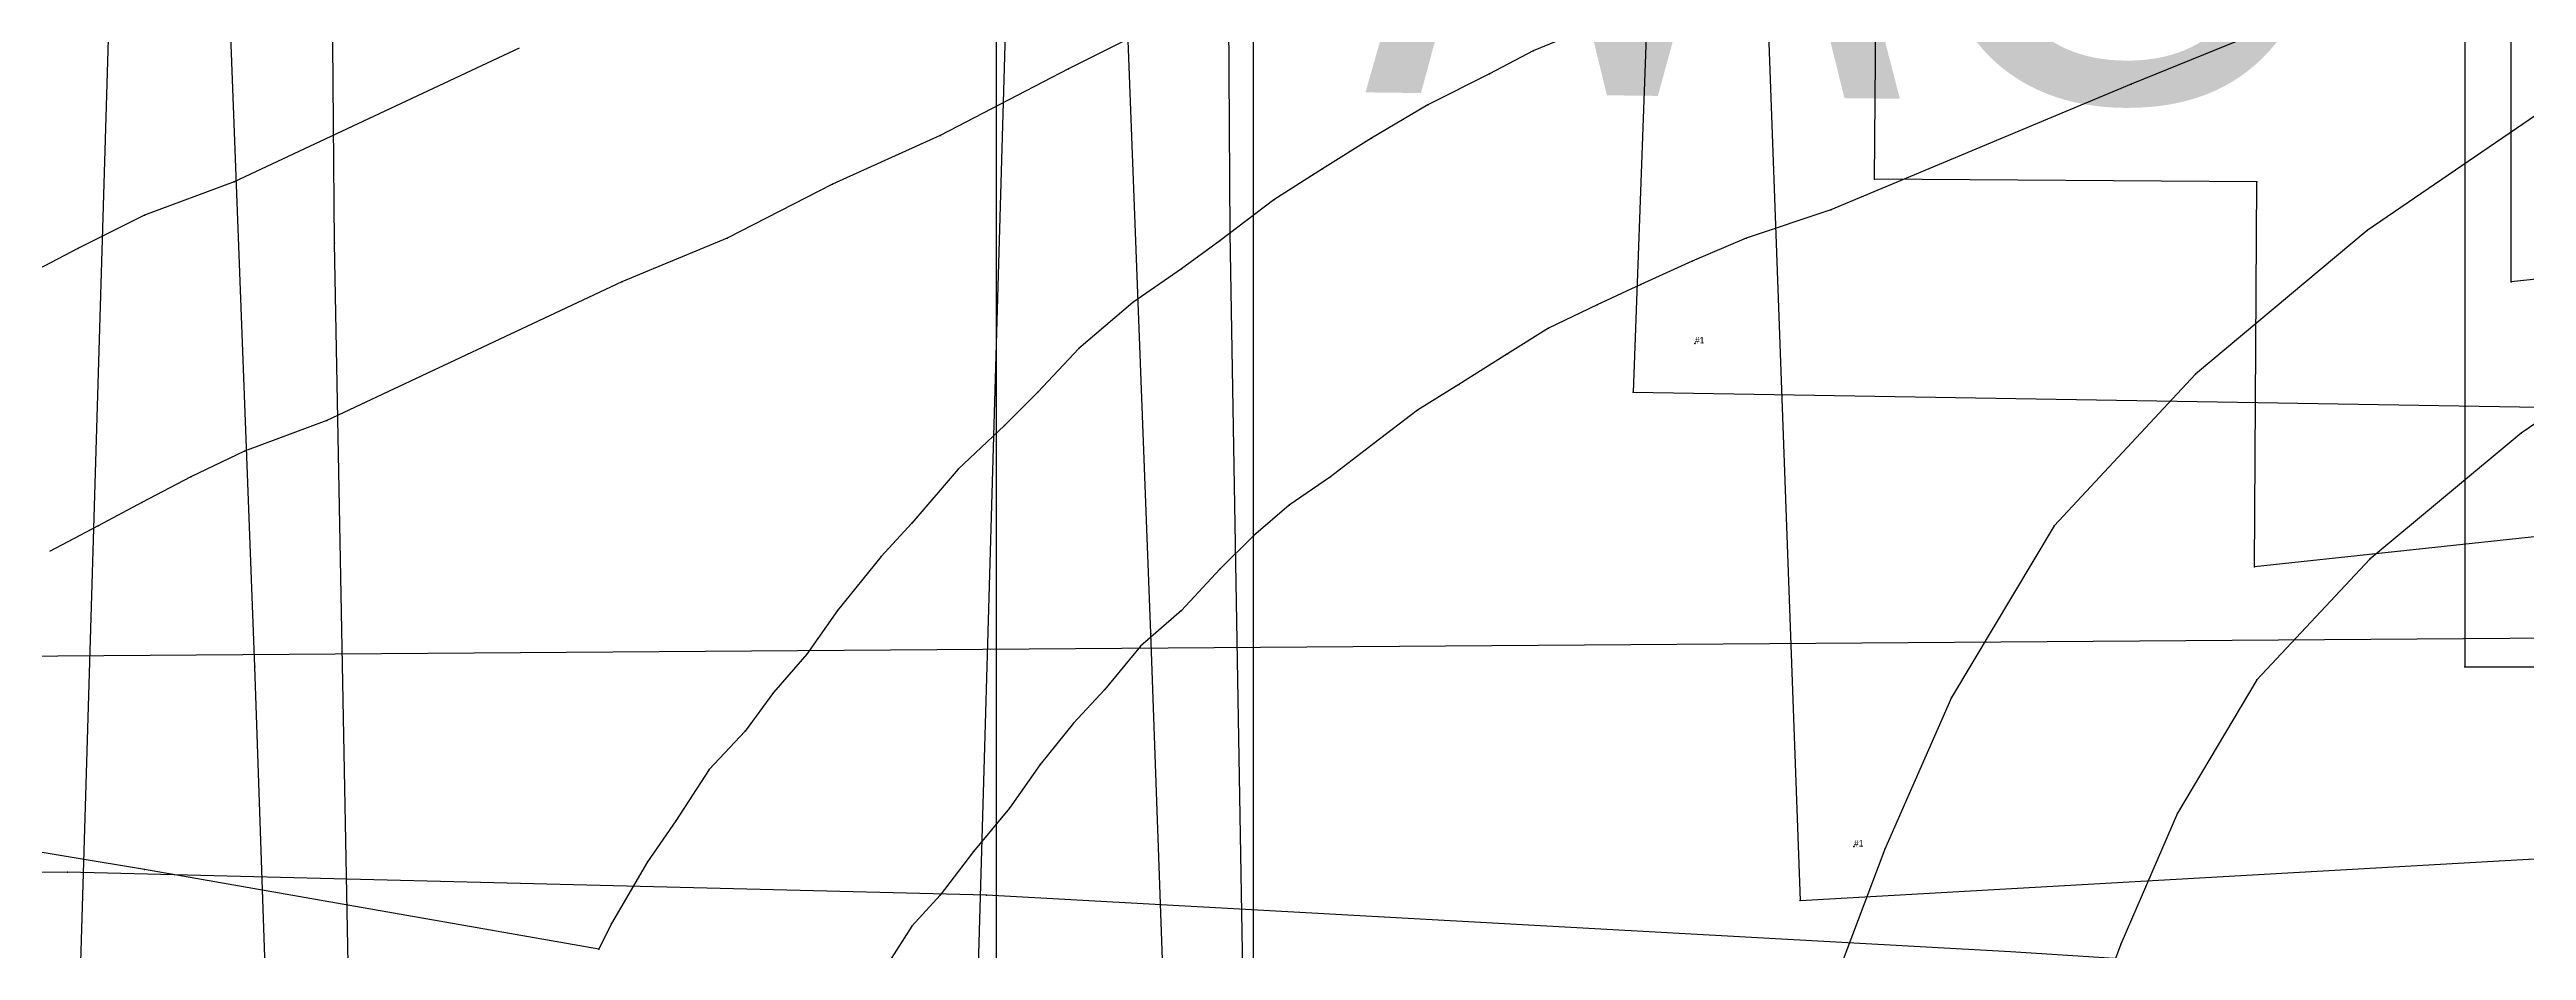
# Model space of a CAD drawing. Header units: metres. Extents: x -877 to 4284, y -561 to 1095.
# Drawn here: x -152.3 to -55.8, y -248.8 to -213.7 of the extents above; entities that cross this region are included whole.
import ezdxf

# ---------------------------------------------------------------- set-up
doc = ezdxf.new("R2010")
doc.units = ezdxf.units.M

# ---------------------------------------------------------------- blocks, each defined once
blk = doc.blocks.new('BACK 2P')
at = {"layer": '14'}
blk.add_lwpolyline([(65.2, -117.2), (23.1, -114.5), (-16.8, -112.3), (-52.6, -111.4), (-84.3, -111.8), (-89, -112.1), (-89, -55.1), (-89, 19.9)], dxfattribs=at)
at = {"layer": '3'}
for p in [(-52.6, -111.4), (-16.8, -112.3)]:
    blk.add_point(p, dxfattribs=at)
at = {"layer": '87'}
blk.add_lwpolyline([(65.2, -117.2), (23.1, -114.5), (-16.8, -112.3), (-52.6, -111.4), (-84.3, -111.8), (-89, -112.1), (-89, -55.1), (-89, 19.9)], dxfattribs=at)
blk = doc.blocks.new('BK BTTM 2P_3')
at = {"layer": '1'}
blk.add_lwpolyline([(28.9, -134.6), (-0.1, -136.5), (-19.5, -137.3), (-34.3, -137.9), (-69.3, -139.7), (-70.4, -81.5), (-70.8, -33.1), (-70.8, 3.5), (-70.8, 31.5), (-70.8, 42.9), (-35.8, 42.3), (44, 37)], dxfattribs=at)
at = {"layer": '14'}
blk.add_lwpolyline([(185.4, -112.1), (164.4, -113.3), (144.7, -115.1), (125.4, -116.8), (112.4, -118), (64, -121.8), (28.2, -124.7), (-0.6, -126.6), (-19.9, -127.4), (-34.7, -128), (-35.5, -81.1), (-35.8, -33), (-35.8, 3.5), (-35.8, 31.5), (43.4, 27.1), (112, 22.9), (168.1, 20.2), (185.3, 19.4), (185.4, -55.1), (185.4, -112.1)], dxfattribs=at)
at = {"layer": '3'}
for p in [(-70.4, -81.5), (-35.5, -81.1)]:
    blk.add_point(p, dxfattribs=at)
at = {"layer": '84'}
blk.add_lwpolyline([(28.9, -134.6), (-0.1, -136.5), (-19.5, -137.3), (-34.3, -137.9), (-69.3, -139.7), (-70.4, -81.5), (-70.8, -33.1), (-70.8, 3.5), (-70.8, 31.5), (-70.8, 42.9), (-35.8, 42.3), (44, 37)], dxfattribs=at)
at = {"layer": '87'}
blk.add_lwpolyline([(185.4, -112.1), (164.4, -113.3), (144.7, -115.1), (125.4, -116.8), (112.4, -118), (64, -121.8), (28.2, -124.7), (-0.6, -126.6), (-19.9, -127.4), (-34.7, -128), (-35.5, -81.1), (-35.8, -33), (-35.8, 3.5), (-35.8, 31.5), (43.4, 27.1), (112, 22.9), (168.1, 20.2), (185.3, 19.4), (185.4, -55.1), (185.4, -112.1)], dxfattribs=at)
blk = doc.blocks.new('FRONT RIGHT 1P')
at = {"layer": '2'}
blk.add_point((81.2, -92.5), dxfattribs=at)
at = {"layer": '8'}
for points in [[(140.2, 32.5), (81.2, 32.5), (81.2, -92.5), (140.2, -92.5), (140.2, 32.5)], [(122.5, 31.3), (-14.5, 31.1), (-16.2, -92.1), (122.6, -91.1), (122.5, 31.3)]]:
    blk.add_lwpolyline(points, dxfattribs=at)
at = {"layer": '85'}
for points in [[(140.2, 32.5), (81.2, 32.5), (81.2, -92.5), (140.2, -92.5), (140.2, 32.5)], [(122.5, 31.3), (-14.5, 31.1), (-16.2, -92.1), (122.6, -91.1), (122.5, 31.3)]]:
    blk.add_lwpolyline(points, dxfattribs=at)
blk = doc.blocks.new('FRONT BTTM RIGHT 1P')
at = {"layer": '1'}
blk.add_lwpolyline([(193, -145), (100.2, -143.7), (25.7, -142.4), (-39.9, -141.6), (-76, -141.3), (-75.9, -131.5), (-73.6, -54.8), (-70.9, 18.7), (-68.3, 87), (-66.1, 150.7), (-27.8, 148.5), (6.2, 145.8), (32.8, 144), (55.4, 142.8), (70.1, 141.6), (85.3, 140.4), (113.7, 137.9), (150.3, 134.4), (187.1, 131.8), (197, 131.2), (195.6, 39.5), (195.2, 11.9), (193.1, -135), (193, -145)], close=True, dxfattribs=at)
at = {"layer": '13'}
blk.add_point((-12.2, -80.1), dxfattribs=at)
at = {"layer": '14'}
blk.add_lwpolyline([(183.2, -135), (100.3, -133.8), (25.8, -132.5), (-39.8, -131.7), (-40.9, -131.7), (-38.7, -55.9), (-36, 17.4), (-33.4, 85.7), (-31.6, 138.7), (-28.1, 138.6), (5.6, 135.9), (32.3, 134.1), (54.8, 132.9), (69.3, 131.7), (84.5, 130.5), (112.8, 128), (149.5, 124.5), (186.4, 121.9), (185.7, 39.6), (185.3, 12), (183.2, -135)], dxfattribs=at)
at = {"layer": '2'}
for p in [(-12.2, -80.1), (-14.6, -82)]:
    blk.add_point(p, dxfattribs=at)
at = {"layer": '8'}
blk.add_lwpolyline([(171.8, 85.9), (-8.1, 96.1), (-14.6, -82), (166.7, -85), (171.8, 85.9)], dxfattribs=at)
at = {"layer": '84'}
blk.add_lwpolyline([(193, -145), (100.2, -143.7), (25.7, -142.4), (-39.9, -141.6), (-76, -141.3), (-75.9, -131.5), (-73.6, -54.8), (-70.9, 18.7), (-68.3, 87), (-66.1, 150.7), (-27.8, 148.5), (6.2, 145.8), (32.8, 144), (55.4, 142.8), (70.1, 141.6), (85.3, 140.4), (113.7, 137.9), (150.3, 134.4), (187.1, 131.8), (197, 131.2), (195.6, 39.5), (195.2, 11.9), (193.1, -135), (193, -145)], close=True, dxfattribs=at)
at = {"layer": '85'}
blk.add_lwpolyline([(171.8, 85.9), (-8.1, 96.1), (-14.6, -82), (166.7, -85), (171.8, 85.9)], dxfattribs=at)
at = {"layer": '87'}
blk.add_lwpolyline([(183.2, -135), (100.3, -133.8), (25.8, -132.5), (-39.8, -131.7), (-40.9, -131.7), (-38.7, -55.9), (-36, 17.4), (-33.4, 85.7), (-31.6, 138.7), (-28.1, 138.6), (5.6, 135.9), (32.3, 134.1), (54.8, 132.9), (69.3, 131.7), (84.5, 130.5), (112.8, 128), (149.5, 124.5), (186.4, 121.9), (185.7, 39.6), (185.3, 12), (183.2, -135)], dxfattribs=at)
at = {"layer": '13'}
blk.add_text('#1', height=0.25, dxfattribs=at).set_placement((-12.2, -80.1))
at = {"layer": '2'}
blk.add_text('#1', height=0.25, dxfattribs=at).set_placement((-12.2, -80.1))
blk = doc.blocks.new('HIGHT POCKET 2P')
at = {"layer": '1'}
blk.add_lwpolyline([(122.5, 41.3), (152.4, 41.3), (152.5, -101.1), (122.6, -101), (-25.8, -116.9), (-25.7, -101.9), (-40.6, -101.8), (-39.4, 40.9), (-24.5, 40.8), (-24.4, 55.8), (122.5, 41.3)], close=True, dxfattribs=at)
at = {"layer": '14'}
blk.add_lwpolyline([(-15.8, -92.1), (-30.6, -92), (-29.6, 30.9), (-14.7, 30.9), (-14.6, 44.8), (122, 31.3), (122.3, -91.2), (-15.8, -105.8), (-15.8, -92.1)], dxfattribs=at)
at = {"layer": '2'}
for p in [(-40.6, -101.8), (-25.7, -101.9), (-15.8, -105.8), (-25.8, -116.9)]:
    blk.add_point(p, dxfattribs=at)
at = {"layer": '84'}
blk.add_lwpolyline([(122.5, 41.3), (152.4, 41.3), (152.5, -101.1), (122.6, -101), (-25.8, -116.9), (-25.7, -101.9), (-40.6, -101.8), (-39.4, 40.9), (-24.5, 40.8), (-24.4, 55.8), (122.5, 41.3)], close=True, dxfattribs=at)
at = {"layer": '87'}
blk.add_lwpolyline([(-15.8, -92.1), (-30.6, -92), (-29.6, 30.9), (-14.7, 30.9), (-14.6, 44.8), (122, 31.3), (122.3, -91.2), (-15.8, -105.8), (-15.8, -92.1)], dxfattribs=at)
blk = doc.blocks.new('LINING HIGH POCKET 2P')
at = {"layer": '1'}
blk.add_lwpolyline([(114.5, -101.8), (92.7, -104.2), (-25.8, -116.9), (-25.7, -101.9), (-40.6, -101.8), (-39.4, 40.9), (-24.5, 40.8), (-24.4, 55.8), (92.6, 44.2), (114.5, 42.1), (114.5, -101.8)], close=True, dxfattribs=at)
at = {"layer": '14'}
blk.add_lwpolyline([(-15.8, -92.1), (-30.6, -92), (-29.6, 30.9), (-14.7, 30.9), (-14.6, 44.8), (91.7, 34.3), (104.5, 33.1), (104.5, -92.8), (91.7, -94.3), (-15.8, -105.8), (-15.8, -92.1)], dxfattribs=at)
at = {"layer": '2'}
for p in [(-40.6, -101.8), (-25.7, -101.9), (-15.8, -105.8), (-25.8, -116.9)]:
    blk.add_point(p, dxfattribs=at)
at = {"layer": '84'}
blk.add_lwpolyline([(114.5, -101.8), (92.7, -104.2), (-25.8, -116.9), (-25.7, -101.9), (-40.6, -101.8), (-39.4, 40.9), (-24.5, 40.8), (-24.4, 55.8), (92.6, 44.2), (114.5, 42.1), (114.5, -101.8)], close=True, dxfattribs=at)
at = {"layer": '87'}
blk.add_lwpolyline([(-15.8, -92.1), (-30.6, -92), (-29.6, 30.9), (-14.7, 30.9), (-14.6, 44.8), (91.7, 34.3), (104.5, 33.1), (104.5, -92.8), (91.7, -94.3), (-15.8, -105.8), (-15.8, -92.1)], dxfattribs=at)
blk = doc.blocks.new('POCKET 2P')
at = {"layer": '15'}
blk.add_text('BELLOW', height=16.6345, rotation=179.3111, dxfattribs=at).set_placement((52.5, -93))
blk = doc.blocks.new('LINING POCKET 2P')
at = {"layer": '15'}
blk.add_text('BELLOW', height=16.6345, rotation=179.3111, dxfattribs=at).set_placement((52.5, -93))
blk = doc.blocks.new('LINING SIDE POCKET 2P')
at = {"layer": '15'}
blk.add_text('BELLOW', height=16.6345, rotation=179.3111, dxfattribs=at).set_placement((52.5, -93))
blk = doc.blocks.new('UP SLEEVE 2P')
at = {"layer": '1'}
blk.add_lwpolyline([(212.5, -83.5), (208.3, -85.2), (196.6, -90.1), (193.3, -91.2), (191.2, -92.1), (189.2, -93), (187.5, -93.8), (185.6, -94.7), (184, -95.7), (182.1, -96.9), (180.5, -97.9), (178.8, -99.2), (177.1, -100.5), (175.5, -101.6), (174.1, -102.8), (172.8, -104.1), (171.3, -105.7), (169.7, -107.1), (168.3, -108.8), (167.1, -110.1), (165.8, -111.7), (164.6, -113.4), (163.2, -115.1), (161.9, -116.8), (160.8, -118), (159.9, -119.4)], dxfattribs=at)
at = {"layer": '14'}
blk.add_lwpolyline([(187.2, -83), (185, -83.9), (183.3, -84.8), (180.9, -86), (178.7, -87.3), (176.8, -88.5), (174.9, -89.7), (172.8, -91.3), (171.3, -92.4), (169.4, -93.7), (167.3, -95.5), (165.7, -97.2), (164.4, -98.5), (162.6, -100.2), (160.8, -102.3), (159.6, -103.6), (157.9, -105.7), (156.7, -107.4), (155.4, -108.9), (154.3, -110.4), (152.9, -111.9), (151.6, -113.9), (150.5, -115.5), (149.1, -117.9), (148.6, -118.9), (130.9, -115.8), (100.2, -110.7)], dxfattribs=at)
at = {"layer": '2'}
for p in [(196.6, -90.1), (196.6, -90.1), (148.6, -118.9)]:
    blk.add_point(p, dxfattribs=at)
at = {"layer": '3'}
for p in [(185, -83.9), (183.3, -84.8), (208.3, -85.2), (180.9, -86), (178.7, -87.3), (176.8, -88.5), (174.9, -89.7), (172.8, -91.3), (193.3, -91.2), (171.3, -92.4), (191.2, -92.1), (189.2, -93), (169.4, -93.7), (187.5, -93.8), (167.3, -95.5), (185.6, -94.7), (184, -95.7), (165.7, -97.2), (182.1, -96.9), (180.5, -97.9), (164.4, -98.5), (178.8, -99.2), (162.6, -100.2), (177.1, -100.5), (175.5, -101.6), (160.8, -102.3), (174.1, -102.8), (159.6, -103.6), (172.8, -104.1), (157.9, -105.7), (171.3, -105.7), (169.7, -107.1), (156.7, -107.4), (155.4, -108.9), (168.3, -108.8), (154.3, -110.4), (167.1, -110.1), (152.9, -111.9), (165.8, -111.7), (164.6, -113.4), (151.6, -113.9), (150.5, -115.5), (163.2, -115.1), (130.9, -115.8), (161.9, -116.8), (149.1, -117.9), (160.8, -118)]:
    blk.add_point(p, dxfattribs=at)
at = {"layer": '4'}
blk.add_point((196.6, -90.1, 2.5), dxfattribs=at)
at = {"layer": '84'}
blk.add_lwpolyline([(212.5, -83.5), (208.3, -85.2), (196.6, -90.1), (193.3, -91.2), (191.2, -92.1), (189.2, -93), (187.5, -93.8), (185.6, -94.7), (184, -95.7), (182.1, -96.9), (180.5, -97.9), (178.8, -99.2), (177.1, -100.5), (175.5, -101.6), (174.1, -102.8), (172.8, -104.1), (171.3, -105.7), (169.7, -107.1), (168.3, -108.8), (167.1, -110.1), (165.8, -111.7), (164.6, -113.4), (163.2, -115.1), (161.9, -116.8), (160.8, -118), (159.9, -119.4)], dxfattribs=at)
at = {"layer": '87'}
blk.add_lwpolyline([(187.2, -83), (185, -83.9), (183.3, -84.8), (180.9, -86), (178.7, -87.3), (176.8, -88.5), (174.9, -89.7), (172.8, -91.3), (171.3, -92.4), (169.4, -93.7), (167.3, -95.5), (165.7, -97.2), (164.4, -98.5), (162.6, -100.2), (160.8, -102.3), (159.6, -103.6), (157.9, -105.7), (156.7, -107.4), (155.4, -108.9), (154.3, -110.4), (152.9, -111.9), (151.6, -113.9), (150.5, -115.5), (149.1, -117.9), (148.6, -118.9), (130.9, -115.8), (100.2, -110.7)], dxfattribs=at)
blk = doc.blocks.new('LINING UP SLEEVE 2P')
at = {"layer": '1'}
blk.add_lwpolyline([(235.6, -77.3), (230.4, -79.9), (225.4, -82.5), (221.2, -84.4), (217.1, -86.5), (213, -88.2), (201.5, -93.6), (198.3, -94.8), (196.2, -95.8), (194.3, -96.8), (192.6, -97.7), (190.7, -98.7)], dxfattribs=at)
at = {"layer": '14'}
blk.add_lwpolyline([(209, -79.1), (197.9, -84.3), (194.4, -85.6), (191.8, -86.9), (189.7, -88)], dxfattribs=at)
at = {"layer": '2'}
for p in [(197.9, -84.3), (221.2, -84.4), (221.2, -84.4), (201.5, -93.6), (201.5, -93.6)]:
    blk.add_point(p, dxfattribs=at)
at = {"layer": '3'}
for p in [(230.4, -79.9), (225.4, -82.5), (194.4, -85.6), (217.1, -86.5), (191.8, -86.9), (213, -88.2), (198.3, -94.8), (196.2, -95.8), (194.3, -96.8), (192.6, -97.7)]:
    blk.add_point(p, dxfattribs=at)
at = {"layer": '4'}
for p in [(221.2, -84.4, 2.5), (201.5, -93.6, 2.5)]:
    blk.add_point(p, dxfattribs=at)
at = {"layer": '84'}
blk.add_lwpolyline([(235.6, -77.3), (230.4, -79.9), (225.4, -82.5), (221.2, -84.4), (217.1, -86.5), (213, -88.2), (201.5, -93.6), (198.3, -94.8), (196.2, -95.8), (194.3, -96.8), (192.6, -97.7), (190.7, -98.7)], dxfattribs=at)
at = {"layer": '87'}
blk.add_lwpolyline([(209, -79.1), (197.9, -84.3), (194.4, -85.6), (191.8, -86.9), (189.7, -88)], dxfattribs=at)
blk = doc.blocks.new('FIG TEST CM 20 X CM 20')
at = {"layer": '1'}
blk.add_lwpolyline([(142.3, 29.7), (142.3, -170.3), (-57.7, -170.3), (-57.7, 29.7), (142.3, 29.7)], close=True, dxfattribs=at)
at = {"layer": '14'}
blk.add_lwpolyline([(132.3, 19.7), (132.3, -160.3), (-47.7, -160.3), (-47.7, 19.7), (132.3, 19.7)], dxfattribs=at)
at = {"layer": '84'}
blk.add_lwpolyline([(142.3, 29.7), (142.3, -170.3), (-57.7, -170.3), (-57.7, 29.7), (142.3, 29.7)], close=True, dxfattribs=at)
at = {"layer": '87'}
blk.add_lwpolyline([(132.3, 19.7), (132.3, -160.3), (-47.7, -160.3), (-47.7, 19.7), (132.3, 19.7)], dxfattribs=at)
blk = doc.blocks.new('FRONT LEFT 1P')
at = {"layer": '1'}
blk.add_lwpolyline([(90.3, -77.9), (83.4, -82.6), (77.5, -87.5), (73.1, -92.2), (70, -97.4), (67.8, -102.5), (65.7, -108.1), (63.8, -114.3), (62.6, -121.8), (62.3, -130.3), (62.9, -138.5), (63.4, -146), (50.7, -144.8), (33.9, -142.6), (13.1, -139.4), (-16.2, -135.2), (-26, -133.9), (-42.6, -132.5), (-63.3, -131.4)], dxfattribs=at)
at = {"layer": '14'}
blk.add_lwpolyline([(85.3, -69.3), (77.4, -74.7), (70.7, -80.3), (65.2, -86.2), (61.2, -92.9), (58.6, -98.8), (56.3, -104.9), (54.2, -112.1), (52.8, -120.9), (52.4, -130.5), (52.7, -134.9), (35.3, -132.7), (14.6, -129.6), (-14.8, -125.3), (-24.9, -124), (-41.9, -122.6), (-62.9, -121.5), (-91.4, -120.9), (-125.6, -121.8)], dxfattribs=at)
at = {"layer": '2'}
for p in [(61.2, -92.9), (70, -97.4), (70, -97.4)]:
    blk.add_point(p, dxfattribs=at)
at = {"layer": '3'}
for p in [(77.4, -74.7), (70.7, -80.3), (83.4, -82.6), (65.2, -86.2), (77.5, -87.5), (73.1, -92.2), (58.6, -98.8), (67.8, -102.5)]:
    blk.add_point(p, dxfattribs=at)
at = {"layer": '4'}
blk.add_point((70, -97.4, 2.5), dxfattribs=at)
at = {"layer": '84'}
blk.add_lwpolyline([(90.3, -77.9), (83.4, -82.6), (77.5, -87.5), (73.1, -92.2), (70, -97.4), (67.8, -102.5), (65.7, -108.1), (63.8, -114.3), (62.6, -121.8), (62.3, -130.3), (62.9, -138.5), (63.4, -146), (50.7, -144.8), (33.9, -142.6), (13.1, -139.4), (-16.2, -135.2), (-26, -133.9), (-42.6, -132.5), (-63.3, -131.4)], dxfattribs=at)
at = {"layer": '87'}
blk.add_lwpolyline([(85.3, -69.3), (77.4, -74.7), (70.7, -80.3), (65.2, -86.2), (61.2, -92.9), (58.6, -98.8), (56.3, -104.9), (54.2, -112.1), (52.8, -120.9), (52.4, -130.5), (52.7, -134.9), (35.3, -132.7), (14.6, -129.6), (-14.8, -125.3), (-24.9, -124), (-41.9, -122.6), (-62.9, -121.5), (-91.4, -120.9), (-125.6, -121.8)], dxfattribs=at)
blk = doc.blocks.new('BTTM FRNT LEFT 1P')
at = {"layer": '1'}
blk.add_lwpolyline([(193, 145), (193.1, 135), (195.2, -11.9), (195.6, -39.5), (197, -131.2), (187.1, -131.8), (150.3, -134.4), (113.7, -137.9), (85.3, -140.4), (70.1, -141.6), (55.4, -142.8), (32.8, -144), (6.2, -145.8), (-27.8, -148.5), (-66.1, -150.7), (-68.3, -87), (-70.9, -18.7), (-73.6, 54.8), (-75.9, 131.5), (-76, 141.3), (-39.9, 141.6), (25.7, 142.4), (100.2, 143.7), (193, 145)], close=True, dxfattribs=at)
at = {"layer": '13'}
blk.add_point((-6, -94), dxfattribs=at)
at = {"layer": '14'}
blk.add_lwpolyline([(183.2, 135), (185.3, -12), (185.7, -39.6), (186.9, -121.8), (149.5, -124.5), (112.8, -128), (84.5, -130.5), (69.8, -131.7), (54.8, -132.9), (32.3, -134.1), (5.6, -135.9), (-28.1, -138.6), (-31.5, -138.7), (-33.4, -85.7), (-36, -17.4), (-38.7, 55.9), (-39.9, 97.2), (-40.9, 131.6), (-39.8, 131.7), (25.8, 132.5), (100.3, 133.8), (183.2, 135)], dxfattribs=at)
at = {"layer": '2'}
for p in [(-6, -94), (-8.1, -96.1)]:
    blk.add_point(p, dxfattribs=at)
at = {"layer": '3'}
for p in [(-33.4, -85.7), (-68.3, -87)]:
    blk.add_point(p, dxfattribs=at)
at = {"layer": '8'}
blk.add_lwpolyline([(171.8, -85.9), (166.7, 85), (-14.6, 82), (-8.1, -96.1), (171.8, -85.9)], dxfattribs=at)
at = {"layer": '84'}
blk.add_lwpolyline([(193, 145), (193.1, 135), (195.2, -11.9), (195.6, -39.5), (197, -131.2), (187.1, -131.8), (150.3, -134.4), (113.7, -137.9), (85.3, -140.4), (70.1, -141.6), (55.4, -142.8), (32.8, -144), (6.2, -145.8), (-27.8, -148.5), (-66.1, -150.7), (-68.3, -87), (-70.9, -18.7), (-73.6, 54.8), (-75.9, 131.5), (-76, 141.3), (-39.9, 141.6), (25.7, 142.4), (100.2, 143.7), (193, 145)], close=True, dxfattribs=at)
at = {"layer": '85'}
blk.add_lwpolyline([(171.8, -85.9), (166.7, 85), (-14.6, 82), (-8.1, -96.1), (171.8, -85.9)], dxfattribs=at)
at = {"layer": '87'}
blk.add_lwpolyline([(183.2, 135), (185.3, -12), (185.7, -39.6), (186.9, -121.8), (149.5, -124.5), (112.8, -128), (84.5, -130.5), (69.8, -131.7), (54.8, -132.9), (32.3, -134.1), (5.6, -135.9), (-28.1, -138.6), (-31.5, -138.7), (-33.4, -85.7), (-36, -17.4), (-38.7, 55.9), (-39.9, 97.2), (-40.9, 131.6), (-39.8, 131.7), (25.8, 132.5), (100.3, 133.8), (183.2, 135)], dxfattribs=at)
at = {"layer": '13'}
blk.add_text('#1', height=0.25, dxfattribs=at).set_placement((-6, -94))
at = {"layer": '2'}
blk.add_text('#1', height=0.25, dxfattribs=at).set_placement((-6, -94))

msp = doc.modelspace()

# ---------------------------------------------------------------- block references
at = {"layer": '1'}
for name, p in [('POCKET 2P', (-60.7, -106.8)), ('LINING POCKET 2P', (-60.7, -106.8)), ('LINING SIDE POCKET 2P', (-60.7, -106.8)), ('HIGHT POCKET 2P', (-40.6, -116.9)), ('LINING HIGH POCKET 2P', (-40.6, -116.9)), ('UP SLEEVE 2P', (-279.5, -129.8)), ('LINING UP SLEEVE 2P', (-343, -134.5)), ('BACK 2P', (-99, -134.3)), ('BK BTTM 2P_3', (-70.8, -139.7)), ('FRONT RIGHT 1P', (-139.4, -145.2)), ('FRONT BTTM RIGHT 1P', (-76, -145)), ('FRONT LEFT 1P', (-139.4, -146)), ('BTTM FRNT LEFT 1P', (-76, -150.7)), ('FIG TEST CM 20 X CM 20', (-57.7, -170.3))]:
    msp.add_blockref(name, p, dxfattribs=at)

doc.saveas('drawing.dxf')
